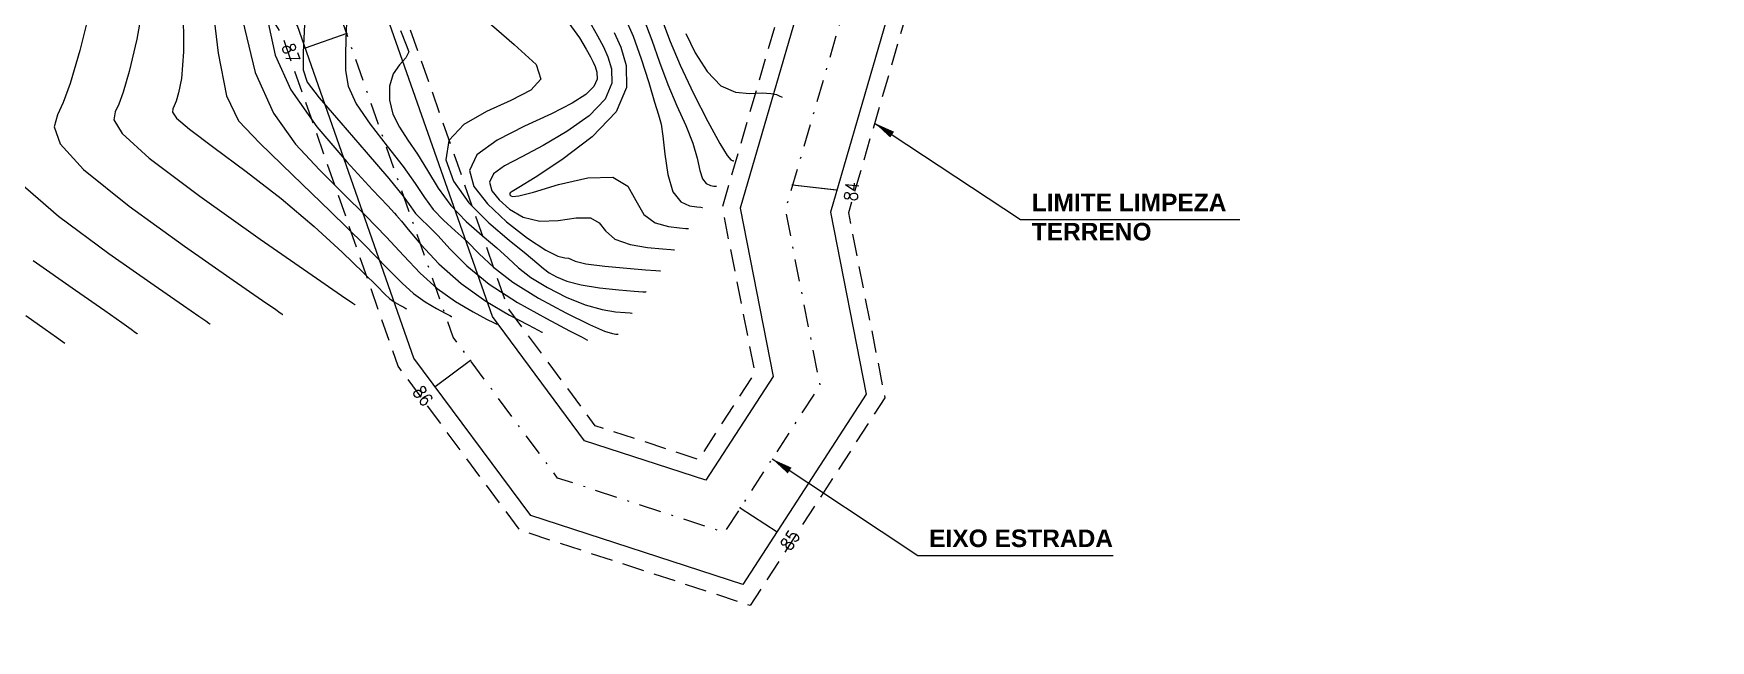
# Model space of a CAD drawing. Header units: millimetres. Extents: x 276147 to 291056, y 9594849 to 9609891.
# Drawn here: x 285388.8 to 285484.4, y 9596519.2 to 9596553.8 of the extents above; entities that cross this region are included whole.
import ezdxf
from ezdxf.enums import TextEntityAlignment as Align

# ---------------------------------------------------------------- set-up
doc = ezdxf.new("R2010")
doc.units = ezdxf.units.MM
doc.header["$LTSCALE"] = 10
for name, pattern in [('CONTINUO', [0]), ('DASHDOTX2', [50.8, 25.4, -12.7, 0, -12.7]), ('HIDDEN', [0.375, 0.25, -0.125])]:
    doc.linetypes.add(name, pattern=pattern)
for name, color, linetype in [('Curvas mestras', 30, 'Continuous'), ('Curvas simples', 9, 'Continuous'), ('TG', 7, 'CONTINUO'), ('Top_malha_coord', 8, 'Continuous')]:
    doc.layers.add(name, color=color, linetype=linetype)
doc.styles.add('r80', font='romans.shx')
doc.styles.add('ROMAND', font='romand', dxfattribs={"height": 0.2})
doc.styles.add('T7', font='arial.ttf')
doc.dimstyles.new('cadnorma_dim1', dxfattribs={"dimscale": 0, "dimtxt": 2, "dimasz": 1.199999999999999, "dimexe": 1, "dimexo": 2.5, "dimgap": 0.6, "dimtad": 1, "dimzin": 4, "dimdsep": 46, "dimtxsty": 'r80', "dimblk": 'ARCHTICK', "dimblk1": 'ARCHTICK', "dimblk2": 'ARCHTICK', "dimcen": -1, "dimdle": 1, "dimclrd": 1, "dimclre": 1, "dimclrt": 2, "dimaunit": 1, "dimazin": 0, "dimtfac": 1, "dimtix": 1, "dimtmove": 2, "dimatfit": 0, "dimfxl": 1, "dimarcsym": 0})

# ---------------------------------------------------------------- blocks, each defined once
blk = doc.blocks.new('_ArchTick')
at = {"color": 0, "linetype": 'ByBlock', "const_width": 0.15}
blk.add_lwpolyline([(-0.5, -0.5), (0.5, 0.5)], dxfattribs=at)

msp = doc.modelspace()

# ---------------------------------------------------------------- linework, layer by layer
at = {"color": 8, "linetype": 'HIDDEN', "ltscale": 0.5, "elevation": 160.1796621240507, "flags": 128}
for points in [[(285514.5423674813, 9596615.613824315), (285491.3816177273, 9596590.17511381), (285440.2013395201, 9596560.563065408), (285435.2440654277, 9596543.533039108), (285437.3206752094, 9596532.992497988), (285429.6424878142, 9596521.156285787), (285416.5228502681, 9596525.443260347), (285409.5890753409, 9596534.790967153), (285402.938467271, 9596553.7684127), (285392.7358420736, 9596569.715053763), (285386.1013089309, 9596574.619989233), (285378.745442926, 9596574.835599607), (285366.7416040006, 9596562.477310063), (285363.4447746233, 9596543.840385824), (285359.5400612731, 9596522.032159943), (285350.1467361635, 9596519.162755683)], [(285505.075725693, 9596615.613824315), (285486.9363830348, 9596595.690398194), (285434.2651386107, 9596565.215701805), (285428.0465517016, 9596543.852610592), (285429.9044100154, 9596534.42241714), (285426.6996257315, 9596529.482122658), (285420.8165741884, 9596531.404469386), (285415.8439260665, 9596538.10830059), (285409.2746785716, 9596556.853584524), (285397.9360373838, 9596574.575811656), (285388.4989057184, 9596581.552718824), (285375.8708726969, 9596581.922863547), (285360.2229853179, 9596565.812923703), (285356.5530647431, 9596545.066920834), (285353.403622156, 9596527.476959884), (285350.1467361628, 9596526.482070167)]]:
    msp.add_lwpolyline(points, dxfattribs=at)
at = {"linetype": 'Continuous'}
for p in [(285406.6509161005, 9596553.757720634, 160.1796621240507), (285406.6509161005, 9596553.757720634, 160.1796621240507), (285432.0632879632, 9596545.128734993, 160.1796621240507), (285432.0632879632, 9596545.128734993, 160.1796621240507), (285413.7053667333, 9596535.116502956, 160.1796621240507), (285413.7053667333, 9596535.116502956, 160.1796621240507), (285429.0806948934, 9596526.721445307, 160.1796621240507), (285429.0806948934, 9596526.721445307, 160.1796621240507)]:
    msp.add_point(p, dxfattribs=at)
at = {"layer": 'Curvas mestras', "linetype": 'CONTINUO'}
for points in [[(285395.126803952, 9596555.914478997, -4.184157773237984), (285394.6956407842, 9596553.445495568, -4.111906971808367), (285394.2487660917, 9596551.588828534, -4.060036471488728), (285393.9038788649, 9596550.417004503, -4.028560246948927), (285393.6537805563, 9596549.740515767, -4.011412846008623), (285393.4600487319, 9596549.30434504, -4.001008916672162), (285393.3789232583, 9596548.845020568, -3.987585852879874), (285393.8453011846, 9596548.065245776, -3.952671641451615), (285395.3887388532, 9596546.659265626, -3.875616944653757), (285398.275772149, 9596544.483000467, -3.746350105644978), (285401.7208341142, 9596542.039064117, -3.597110351689933), (285404.6753333291, 9596539.991742795, -3.47071457377433), (285406.3500094871, 9596538.83634044, -3.39923660093018), (285406.992920742, 9596538.392231928, -3.371778137425735), (285407.1114573598, 9596538.30980888, -3.366697773188661), (285407.1293869731, 9596538.297060575, -3.365920114182245), (285407.1359926705, 9596538.292362994, -3.36563357969544), (285407.1369359151, 9596538.291692765, -3.36559268281826)], [(285420.4262867558, 9596554.55243363, 6.375707125265308), (285420.9501563904, 9596553.622164655, 6.416706924941081), (285421.2889504046, 9596552.995782204, 6.444033577080972), (285421.539230607, 9596552.433775024, 6.467473935600992), (285421.7475986477, 9596551.74405143, 6.494258089023333), (285421.7608035188, 9596550.92418808, 6.521389151198945), (285421.3756360579, 9596550.019183205, 6.543313445672082), (285420.4648444429, 9596549.07896984, 6.555840323769642), (285419.2050152615, 9596548.17324122, 6.560230742299153), (285417.8486934409, 9596547.376625376, 6.559108705990638), (285416.6220906442, 9596546.74042102, 6.555334092091925), (285415.6460894325, 9596546.222594602, 6.552710838357142), (285415.0152361025, 9596545.757783247, 6.555278694871503), (285414.7941900662, 9596545.29009422, 6.566167149142983), (285414.9280552117, 9596544.80152032, 6.584864314968853), (285415.3320455568, 9596544.283529498, 6.609947820109937), (285415.9336236695, 9596543.749836244, 6.63951217013846), (285416.7092273673, 9596543.303155273, 6.669718542750615), (285417.6475450243, 9596543.068450844, 6.696244935886625), (285418.7085154723, 9596543.110669557, 6.716158952130627), (285419.7370893685, 9596543.25468931, 6.732086748790152), (285420.5494708237, 9596543.265370332, 6.748044148294411), (285421.0389101333, 9596542.977985863, 6.767286211051668), (285421.4068243185, 9596542.509458207, 6.790024686462402), (285421.9316785783, 9596542.047120692, 6.815710667320218), (285422.7963497269, 9596541.73830452, 6.843187269204918), (285423.801373048, 9596541.570339434, 6.868865711355737), (285424.6516974366, 9596541.490552047, 6.888549308557685), (285425.1264328631, 9596541.453074817, 6.899307034767388), (285425.3013355991, 9596541.439267468, 6.903270410173262), (285425.3263219891, 9596541.437294556, 6.90383662641716)], [(285404.2451378468, 9596554.281850468, 1.056069729008868), (285404.1687352076, 9596552.676369142, 1.107145858786225), (285404.1625245502, 9596551.694622848, 1.139191902507718), (285404.3988172796, 9596550.99474978, 1.166869191194109), (285405.0799495862, 9596550.097049313, 1.209958582741364), (285406.3060306535, 9596548.67263696, 1.281246798610936), (285407.7682696476, 9596546.995897768, 1.365544014468014), (285409.0556457367, 9596545.492036913, 1.440666078622143), (285409.8616172459, 9596544.484040696, 1.489875706527072), (285410.2975431618, 9596543.886034977, 1.518222270507521), (285410.5792546328, 9596543.509928733, 1.536201803919084), (285410.8922764496, 9596543.182851724, 1.553203215505618), (285411.3008939913, 9596542.7928238, 1.574186405897762), (285411.839082269, 9596542.243081564, 1.603004201696876), (285412.5484758774, 9596541.466855768, 1.642680311374988), (285413.5013476829, 9596540.517331632, 1.692922690508112), (285414.7776301301, 9596539.477687504, 1.752610209255635), (285416.3832001798, 9596538.43739073, 1.818929095435578), (285418.0277038505, 9596537.51106271, 1.882294891900073), (285419.3467346905, 9596536.81961984, 1.931430363012168), (285420.074944109, 9596536.444055485, 1.958354951846104), (285420.3432320003, 9596536.305689823, 1.968274536400258), (285420.3815581268, 9596536.285923015, 1.969691614769089)], [(285425.9762875301, 9596553.7660067, 11.51657633812601), (285426.5119892305, 9596552.66908285, 11.56327474097224), (285427.1858689548, 9596551.595116692, 11.61199457411157), (285427.9657439651, 9596550.786592783, 11.65414387054943), (285428.8084394196, 9596550.411857717, 11.68333942906201), (285429.6268010952, 9596550.34271932, 11.70203246482151), (285430.3226806703, 9596550.376849473, 11.71488285318219), (285430.8215284287, 9596550.353556165, 11.72565980893296), (285431.1431810979, 9596550.278697977, 11.73456954778839), (285431.331073006, 9596550.199767588, 11.74092767041611), (285431.4264167892, 9596550.153931953, 11.74434354345749), (285431.4615442876, 9596550.137044977, 11.74560204512409), (285431.4665626451, 9596550.134632837, 11.74578182460709)]]:
    msp.add_polyline3d(points, dxfattribs=at)
at = {"layer": 'Curvas simples', "linetype": 'CONTINUO'}
for points in [[(285398.8444099783, 9596556.613227677, -2.130953109907295), (285399.3229612936, 9596552.635611167, -1.99100488455997), (285399.7947226474, 9596550.205191817, -1.901892856371432), (285400.4871895276, 9596548.795352813, -1.841793739670265), (285401.6908406418, 9596547.51791364, -1.775771917801193), (285403.5618274466, 9596545.711800104, -1.679030219351716), (285405.7190043554, 9596543.624349197, -1.567324553700473), (285407.6468975318, 9596541.730005216, -1.466549328728888), (285408.9618616903, 9596540.391524708, -1.396292799993261), (285409.807549756, 9596539.524915297, -1.350919003857143), (285410.4594422072, 9596538.934497837, -1.318485876978684), (285411.1283194176, 9596538.460079908, -1.289512978485163), (285411.766169362, 9596538.083424876, -1.264366487649112), (285412.2602809044, 9596537.821779812, -1.245874087584979), (285412.5309764103, 9596537.682171777, -1.235865462248057), (285412.630707229, 9596537.630737755, -1.232178073227714), (285412.6449542022, 9596537.623389756, -1.231651299775421)], [(285392.1588581847, 9596555.693814564, -5.237242248982965), (285391.4360764427, 9596552.796218753, -5.156800134308014), (285390.8836765797, 9596550.919325732, -5.106385119285278), (285390.4830979067, 9596549.835804077, -5.078920390250004), (285390.1727999361, 9596549.137196247, -5.062256594389053), (285389.9832012924, 9596548.44264056, -5.04330271502522), (285390.3125650108, 9596547.48164464, -5.005200458250783), (285391.651111231, 9596546.011308944, -4.930149807969883), (285394.2503856486, 9596543.921696752, -4.809498839746538), (285397.4072391503, 9596541.634710593, -4.671187541531708), (285400.1798461746, 9596539.705213813, -4.552303967732313), (285401.8518869356, 9596538.548560547, -4.480837905980023), (285402.6090537401, 9596538.022061164, -4.448386068889249), (285402.8625446707, 9596537.843516808, -4.437446902066311), (285402.9601608953, 9596537.774107944, -4.433212945030845), (285402.9961249253, 9596537.748536203, -4.431653061267297), (285403.0012623591, 9596537.744883526, -4.431430240420468)], [(285397.3275256958, 9596555.334096653, -3.120224834969576), (285397.3549455372, 9596552.713992804, -3.033816585808835), (285397.2324223821, 9596551.197175583, -2.986571682119119), (285397.0614557434, 9596550.381439317, -2.963272841440357), (285396.9240821519, 9596549.914684273, -2.950735387301847), (285396.8244642085, 9596549.645228464, -2.943905314398306), (285396.7472975306, 9596549.47149483, -2.93976127155156), (285396.7211681176, 9596549.28427469, -2.934150790646981), (285396.9502214836, 9596548.943829834, -2.918396877209033), (285397.6824935253, 9596548.302791422, -2.882691452887684), (285399.0746441433, 9596547.260302227, -2.820584815661732), (285400.9178282884, 9596545.901567472, -2.739061311844579), (285402.9118259252, 9596544.358307993, -2.648463774905849), (285404.7866737631, 9596542.769003188, -2.558749148182414), (285406.3934395137, 9596541.299174787, -2.478330995156738), (285407.6134466368, 9596540.121104088, -2.415237041798263), (285408.3778598118, 9596539.35453474, -2.374772923209548), (285408.817204555, 9596538.909042824, -2.351355435934692), (285409.1118486053, 9596538.641667796, -2.336679298165563), (285409.40389298, 9596538.434527973, -2.324029184496339), (285409.6823908414, 9596538.270072097, -2.313049702581793), (285409.898129642, 9596538.155832807, -2.304975560251932), (285410.0163215117, 9596538.094877867, -2.300605602064479), (285410.0598653038, 9596538.072419737, -2.298995594694588), (285410.0660855612, 9596538.069212005, -2.298765618088964)], [(285400.7202840057, 9596554.552803237, -1.025041725919891), (285401.438745179, 9596551.55006723, -0.9122233803759628), (285402.4718265804, 9596549.21989569, -0.8151286562465428), (285403.7298501972, 9596547.450654846, -0.7318995998034552), (285405.0914168633, 9596545.993602397, -0.6568221237653235), (285406.4466043678, 9596544.643311653, -0.5853711603817829), (285407.7313963478, 9596543.367625283, -0.517777988072794), (285408.8932564026, 9596542.177704558, -0.4554629427407236), (285409.9052434161, 9596541.084455898, -0.3993242198744156), (285410.8428184372, 9596540.097780287, -0.348171490445111), (285411.8070368083, 9596539.227327872, -0.3002924357683696), (285412.8527458569, 9596538.48563284, -0.2549968051866926), (285413.8499478805, 9596537.89677665, -0.2156832398873121), (285414.6224321651, 9596537.487725824, -0.186772582321737), (285415.0456323104, 9596537.269466676, -0.1711253352373205), (285415.2015481522, 9596537.189054782, -0.1653605392461941), (285415.223821844, 9596537.17756751, -0.1645370016017296)], [(285414.4617375597, 9596554.639690608, 4.251641752521663), (285416.1889090731, 9596553.136002088, 4.335586438220616), (285417.446439154, 9596552.00090942, 4.398025270176277), (285417.7180729884, 9596551.170633638, 4.430685130562324), (285417.1379682969, 9596550.529909, 4.440036172952659), (285416.0028891731, 9596549.950593568, 4.436234581374719), (285414.6179550162, 9596549.317797288, 4.429170011458608), (285413.3217213988, 9596548.569617668, 4.427666960316401), (285412.4611011891, 9596547.657400096, 4.44028356773515), (285412.2961513896, 9596546.55719864, 4.473024789974716), (285412.7395095197, 9596545.343896018, 4.521683127535197), (285413.6169572375, 9596544.117085623, 4.579497831673052), (285414.745565506, 9596542.97104031, 4.63970764706346), (285415.9075625123, 9596541.978751816, 4.69554925724833), (285416.8764647637, 9596541.207897345, 4.740258622306555), (285417.4934164831, 9596540.697596775, 4.769365023679256), (285417.8700758075, 9596540.3727607, 4.787570435062207), (285418.185726601, 9596540.12974639, 4.801869980382889), (285418.599146978, 9596539.886365084, 4.818144137246691), (285419.1870930372, 9596539.646232953, 4.837815177717403), (285420.005811133, 9596539.434421152, 4.861190614031784), (285421.0606138325, 9596539.270878099, 4.887723401279344), (285422.1530545708, 9596539.155063355, 4.913447716247447), (285423.0337489984, 9596539.081313746, 4.933543097783967), (285423.5204968064, 9596539.042888846, 4.944573009593569), (285423.699824841, 9596539.028732253, 4.948636660850297), (285423.7254429874, 9596539.02670931, 4.949217198274254)], [(285422.4955657269, 9596554.678881057, 8.414577626713708), (285422.969165711, 9596553.621254517, 8.458741697747882), (285423.4351986945, 9596552.319992788, 8.510737520965902), (285423.8606270128, 9596550.973903187, 8.563387221689027), (285424.2015203063, 9596549.853289144, 8.606951423370901), (285424.4284910054, 9596549.130787816, 8.635183088048052), (285424.5703107249, 9596548.588382307, 8.655803931618266), (285424.6702938711, 9596547.910390465, 8.680027975965912), (285424.7748497199, 9596546.886148848, 8.715690023647312), (285424.9427910126, 9596545.725065865, 8.757108580760814), (285425.2360273502, 9596544.741564628, 8.795223105207242), (285425.6835757729, 9596544.17129358, 8.822894140819244), (285426.1828920494, 9596543.934792347, 8.840667083600694), (285426.598536389, 9596543.873825893, 8.851008355358772), (285426.8298184415, 9596543.855567237, 8.856249329666298), (285426.9150266722, 9596543.848840736, 8.858180183774946), (285426.927199991, 9596543.847879805, 8.858456034478422)], [(285423.5814791718, 9596554.57279058, 9.440590363552017), (285424.0413895362, 9596553.390522588, 9.488563993978005), (285424.4810369292, 9596552.130812982, 9.538668548022088), (285424.9476315603, 9596550.862816548, 9.58958557955657), (285425.4659960601, 9596549.64881834, 9.639772357102174), (285425.9713877435, 9596548.523625487, 9.686788672671806), (285426.3766763462, 9596547.515175402, 9.727970032868596), (285426.6245782236, 9596546.651658228, 9.761242790820233), (285426.7772152182, 9596545.962279044, 9.786896936627727), (285426.9265567933, 9596545.476496663, 9.805813294984091), (285427.1385539398, 9596545.206367904, 9.818920650318887), (285427.3750717563, 9596545.09434153, 9.827339386949006), (285427.5719568637, 9596545.065462315, 9.832237915226415), (285427.6815107321, 9596545.056813952, 9.83472045066037), (285427.7218732101, 9596545.053627873, 9.835635074330183), (285427.7276389918, 9596545.053172432, 9.83576573842174)], [(285424.6460196467, 9596554.464028422, 10.46626161630001), (285425.0889600111, 9596553.311537027, 10.51291885265118), (285425.651601129, 9596551.952719804, 10.56873997560205), (285426.4099534853, 9596550.347231628, 10.63657285119143), (285427.2281308724, 9596548.749870654, 10.70534031038141), (285427.9172681556, 9596547.489219567, 10.76048387101355), (285428.3365250179, 9596546.801638672, 10.79143110427276), (285428.5371603761, 9596546.554584667, 10.80355425415064), (285428.6184569639, 9596546.523291856, 10.80621159784232), (285428.6638059412, 9596546.521173827, 10.80719131950491), (285428.6930471854, 9596546.514369354, 10.80800127084103), (285428.7101289947, 9596546.507193504, 10.80857930842057), (285428.7187965194, 9596546.503026173, 10.80888985543015), (285428.7219892931, 9596546.501491627, 10.80900423109733), (285428.7224456885, 9596546.501271978, 10.80902059024402)], [(285402.1715499007, 9596554.367800353, 0.0108908130528107), (285402.5687681647, 9596552.521320347, 0.0793714637143239), (285403.46209089, 9596550.562203364, 0.1615016934551932), (285404.9435119867, 9596548.451654624, 0.2603994103005789), (285406.6540998165, 9596546.442311982, 0.3605809146861247), (285408.1221916161, 9596544.859677704, 0.4419119058034085), (285408.9923718572, 9596543.935347982, 0.4896687767209187), (285409.3742120028, 9596543.525319703, 0.5107698378010355), (285409.493526763, 9596543.391688697, 0.5175438489854969), (285409.540691823, 9596543.334148217, 0.5203761569314338), (285409.5643077603, 9596543.302774312, 0.5218783006744161), (285409.5775321375, 9596543.285244463, 0.5227181944969744), (285409.6110606797, 9596543.246849662, 0.5246493866175115), (285409.7657398051, 9596543.063354893, 0.5337672662312798), (285410.1599541037, 9596542.588142645, 0.5572527256767899), (285410.8825840484, 9596541.732340112, 0.5998021753362082), (285411.9044806389, 9596540.638047367, 0.6561740322827064), (285413.1669937521, 9596539.505106186, 0.7186423898997419), (285414.580835139, 9596538.506726008, 0.7797390360824465), (285415.9341840067, 9596537.709571958, 0.8330274285140149), (285416.9845834277, 9596537.15367283, 0.8723288903452157), (285417.5602882085, 9596536.856760582, 0.8936148246607444), (285417.7723900751, 9596536.747371802, 0.9014570148751772), (285417.8026904853, 9596536.731745264, 0.9025773165953977)], [(285406.6446784588, 9596554.379796987, 2.101765605129457), (285406.6059733734, 9596553.453694552, 2.131335983259759), (285406.5749419527, 9596552.536233613, 2.160777227170456), (285406.5815971222, 9596551.66374636, 2.189501238960929), (285406.738917657, 9596550.769657634, 2.221957500183179), (285407.1806230373, 9596549.761662148, 2.263854978754806), (285407.9783306927, 9596548.586609028, 2.318372987184829), (285408.9552568363, 9596547.347959887, 2.378572521647129), (285409.8725176237, 9596546.18832776, 2.434985061033785), (285410.5543218304, 9596545.217916993, 2.480470574027549), (285411.0772497086, 9596544.417293368, 2.517203138183958), (285411.5809771284, 9596543.734613001, 2.549685413224779), (285412.1734932217, 9596543.118854785, 2.581757031762663), (285412.8360481763, 9596542.522292703, 2.614605545564245), (285413.5182094348, 9596541.898020493, 2.648755657635319), (285414.2043328094, 9596541.206545517, 2.685187461992882), (285415.017938565, 9596540.438017597, 2.726703231779083), (285416.1173383303, 9596539.58999718, 2.776560789704944), (285417.5783427163, 9596538.683350815, 2.835598153094451), (285419.1467502492, 9596537.832160462, 2.894974251310031), (285420.4858624376, 9596537.173814194, 2.94342828888648), (285421.3416647369, 9596536.804840047, 2.972698170083731), (285421.7908873949, 9596536.65832988, 2.986516649285022), (285421.9929466036, 9596536.626514543, 2.991615253649342), (285422.0855669841, 9596536.619202906, 2.993714070445548), (285422.1196898609, 9596536.616509045, 2.994487313644185), (285422.1245649858, 9596536.616124062, 2.9945977902712)], [(285409.7089900598, 9596553.93486004, 3.178595491484429), (285410.0353011217, 9596553.110216428, 3.212168359695624), (285410.1883234466, 9596552.712767698, 3.228264010310795), (285410.0186949964, 9596552.38020716, 3.235756592100642), (285409.6540115238, 9596551.985598322, 3.241366973644744), (285409.2911074853, 9596551.460849993, 3.251277598526485), (285409.093497074, 9596550.765280304, 3.270103880818623), (285409.0914044364, 9596549.967846666, 3.296192871031506), (285409.2817324561, 9596549.164915822, 3.3263245699668), (285409.6507586876, 9596548.423142223, 3.358039328220456), (285410.1422613947, 9596547.690342152, 3.391918575539875), (285410.6893905101, 9596546.884618608, 3.429304063585277), (285411.2470264147, 9596545.951793293, 3.471065441644441), (285411.8569572552, 9596544.948551755, 3.516184025883831), (285412.5826996242, 9596543.959297268, 3.563169022646889), (285413.4547089942, 9596543.054857852, 3.610310827938064), (285414.3712033597, 9596542.25176061, 3.655024738083284), (285415.1973365983, 9596541.55295842, 3.694507146286468), (285415.8488746463, 9596540.952071147, 3.727276242894277), (285416.444007685, 9596540.405388648, 3.757136859846923), (285417.1515329652, 9596539.859871784, 3.789215395084738), (285418.0887443473, 9596539.284857953, 3.826871135071542), (285419.1669211435, 9596538.739196707, 3.866394704472895), (285420.2458372838, 9596538.304117173, 3.90230947788541), (285421.2011387847, 9596538.037859073, 3.930210775611612), (285421.9719709831, 9596537.90669662, 3.949982182795338), (285422.5133483019, 9596537.853914645, 3.962579169459331), (285422.8030318963, 9596537.831046376, 3.969143523575894), (285422.9097578507, 9596537.822620643, 3.971561997288063), (285422.9250039866, 9596537.821416683, 3.971907494272727)], [(285419.318520457, 9596554.348704256, 5.359408168969366), (285419.9108355479, 9596553.523308333, 5.398345342927768), (285420.2933446658, 9596552.866487723, 5.427546937749411), (285420.5385597283, 9596552.43104246, 5.446738330039351), (285420.6971436302, 9596552.13784272, 5.459529500079497), (285420.8142962568, 9596551.874775466, 5.470501588689785), (285420.9118300628, 9596551.55192608, 5.483038849986314), (285420.9180117478, 9596551.16816064, 5.495738497269031), (285420.7377205729, 9596550.744540632, 5.506000955563195), (285420.2828106534, 9596550.292822812, 5.51167156591282), (285419.4930285043, 9596549.787536973, 5.512375455032724), (285418.3150964948, 9596549.193908148, 5.508182686261987), (285416.7752785874, 9596548.488500744, 5.500388429066788), (285415.2180191237, 9596547.693236627, 5.495188560369115), (285414.0673070478, 9596546.841381984, 5.500003960481536), (285413.6497755311, 9596545.957967933, 5.520571085773098), (285413.9026316977, 9596545.035107126, 5.555887917380005), (285414.6657259022, 9596544.05667913, 5.603267927395335), (285415.7635095122, 9596543.035624832, 5.658763167538836), (285416.9588379297, 9596542.101122504, 5.71338027136835), (285417.9991665718, 9596541.411411747, 5.756864432044949), (285418.691905573, 9596541.071562884, 5.781906646359402), (285419.0842729872, 9596540.973985072, 5.792980379690106), (285419.2834425872, 9596540.957918176, 5.797504920602933), (285419.4147260422, 9596540.894055808, 5.802232946999992), (285419.6759866209, 9596540.778911548, 5.811250529109657), (285420.2832284814, 9596540.64044972, 5.827977284821372), (285421.3538398086, 9596540.504195552, 5.853933182111633), (285422.6107508722, 9596540.38591092, 5.883039940704747), (285423.6782769598, 9596540.298914628, 5.907319781519162), (285424.2747405731, 9596540.251828102, 5.920835913889732), (285424.4944900617, 9596540.234480327, 5.925815539757878), (285424.5258819885, 9596540.232001936, 5.926526902275782)], [(285421.8934249795, 9596553.830335906, 7.429558268023811), (285422.2641649598, 9596552.99277558, 7.464446249857701), (285422.583366233, 9596551.936176782, 7.505477307978707), (285422.603596292, 9596550.68021652, 7.547039792614214), (285422.0135525405, 9596549.29382478, 7.580625988691735), (285420.6468792323, 9596547.865116868, 7.600009101824526), (285418.917001016, 9596546.558944467, 7.608086042196647), (285417.3822893857, 9596545.559341604, 7.610034738408557), (285416.4689037006, 9596544.992341287, 7.61027977531512), (285416.0741597417, 9596544.751952577, 7.610233116519793), (285415.9631651598, 9596544.674185507, 7.610553396665182), (285415.938604601, 9596544.622220503, 7.611763212629284), (285415.9534787285, 9596544.567934513, 7.613840679961412), (285415.9983662111, 9596544.510379868, 7.616627733022597), (285416.1037368277, 9596544.464047655, 7.620261152656439), (285416.4596178041, 9596544.505188037, 7.626056834330938), (285417.2959234794, 9596544.72549094, 7.635625407073803), (285418.725125372, 9596545.149776233, 7.650411257843643), (285420.3899047473, 9596545.535392547, 7.671193130579468), (285421.8155000601, 9596545.572822487, 7.698583396125741), (285422.663093227, 9596545.061916918, 7.732339422483619), (285423.1376620182, 9596544.24000587, 7.768798811102442), (285423.5801286756, 9596543.453791672, 7.803444049760856), (285424.2388596456, 9596542.972413497, 7.832441356298204), (285424.9919942238, 9596542.754767943, 7.854691461925085), (285425.6251169117, 9596542.68218847, 7.869778848343684), (285425.9781251536, 9596542.654321527, 7.877778155819668), (285426.1081811371, 9596542.6440546, 7.880725280646857), (285426.1267609902, 9596542.64258718, 7.881146330418688)], [(285387.9134826116, 9596545.363353262, -5.984682724196772), (285390.2249991505, 9596543.36039404, -5.872647606502596), (285393.0936441862, 9596541.23035707, -5.745264731198857), (285395.6843600222, 9596539.418685824, -5.633893374204943), (285397.3537643841, 9596538.26078066, -5.562439210971661), (285398.2251867382, 9596537.651890397, -5.524994000119932), (285398.6136309821, 9596537.37722474, -5.508196050967399), (285398.7909348197, 9596537.251156308, -5.500505808417529), (285398.8562571821, 9596537.204710413, -5.497672575435443), (285398.8655888052, 9596537.198075283, -5.497267830677174)], [(285388.7800502242, 9596540.826004544, -6.819341933555277), (285391.1888738675, 9596539.13215684, -6.715482748081285), (285392.8556418326, 9596537.973000772, -6.644040516021504), (285393.8413187387, 9596537.281720635, -6.601601984377793), (285394.3647172956, 9596536.91093367, -6.578945232697606), (285394.6217077445, 9596536.728204677, -6.567798692060478), (285394.7163894363, 9596536.660883622, -6.563692056890887), (285394.7299152489, 9596536.651266048, -6.563105388279383)], [(285388.3575202809, 9596537.685220877, -7.725641800931497), (285389.4574517366, 9596536.911549868, -7.678209915783099), (285390.1158046071, 9596536.444641603, -7.649694361633464), (285390.4524816694, 9596536.205253044, -7.635091555621783), (285390.5765206912, 9596536.11705684, -7.629711558602593), (285390.5942406929, 9596536.104456807, -7.628942965963232)]]:
    msp.add_polyline3d(points, dxfattribs=at)
at = {"layer": 'TG', "color": 3, "linetype": 'Continuous'}
for p, q in [((285406.6509161005, 9596553.757720634, 160.1796621240507), (285404.291599975, 9596552.930902988, 160.1796621240507)), ((285406.6509161005, 9596553.757720634, 160.1796621240507), (285404.2915999734, 9596552.930902988, 160.1796621240507)), ((285432.0632879632, 9596545.128734993, 160.1796621240507), (285434.5867990733, 9596544.853038987, 160.1796621240507)), ((285432.0632879632, 9596545.128734993, 160.1796621240507), (285434.5485004925, 9596544.85722314, 160.1796621240507)), ((285413.7053667333, 9596535.116502956, 160.1796621240507), (285411.6974551124, 9596533.627110152, 160.1796621240507)), ((285413.7053667335, 9596535.116502956, 160.1796621240507), (285411.6974551131, 9596533.627110152, 160.1796621240507)), ((285429.0806948934, 9596526.721445307, 160.1796621240507), (285431.1780459816, 9596525.360887183, 160.1796621240507)), ((285429.0806948934, 9596526.721445307, 160.1796621240507), (285431.178045983, 9596525.360887183, 160.1796621240507))]:
    msp.add_line(p, q, dxfattribs=at)
at = {"layer": 'TG', "color": 8, "linetype": 'CONTINUO', "elevation": 160.1796621240507}
for points in [[(285513.8029289181, 9596616.287048358), (285490.7465841998, 9596590.96301158), (285439.3533108188, 9596561.22772775), (285434.2158491811, 9596543.578692177), (285436.2612087531, 9596533.196772154), (285429.2220789453, 9596522.345691055), (285417.1362393996, 9596526.294861639), (285410.4826254445, 9596535.264871929), (285403.843640314, 9596554.209151533), (285393.4787271179, 9596570.40944775), (285386.4438227576, 9596575.610379174), (285378.334790036, 9596575.848065885), (285365.8103727602, 9596562.953826297), (285362.4602446404, 9596544.015605113), (285358.6634271135, 9596522.809988506), (285349.8545901146, 9596520.1191294)], [(285505.8151642562, 9596614.940600272), (285487.5714165624, 9596594.902500425), (285435.1131673121, 9596564.551039463), (285429.0747679482, 9596543.806957522), (285430.9638764716, 9596534.218142973), (285427.1200346003, 9596528.29271739), (285420.2031850567, 9596530.552868094), (285414.9503759628, 9596537.634395815), (285408.3695055287, 9596556.412845692), (285397.1931523395, 9596573.881417671), (285388.1563918915, 9596580.562328883), (285376.2815255867, 9596580.910397269), (285361.1542165583, 9596565.33640747), (285357.5375947259, 9596544.891701546), (285354.2802563157, 9596526.699131321), (285350.4388822124, 9596525.52569645)]]:
    msp.add_lwpolyline(points, dxfattribs=at)
at = {"layer": 'TG', "color": 1, "linetype": 'DASHDOTX2', "ltscale": 0.005, "elevation": 160.1796621240507, "flags": 128}
msp.add_lwpolyline([(285509.8090465874, 9596615.613824315), (285489.1590003809, 9596592.932756), (285437.2332390654, 9596562.889383607), (285431.6453085644, 9596543.69282485), (285433.6125426125, 9596533.707457567), (285428.1710567731, 9596525.31920422), (285418.6697122283, 9596528.423864868), (285412.7165007038, 9596536.44963387), (285406.1065729214, 9596555.310998607), (285395.3359397287, 9596572.145432713), (285387.3001073245, 9596578.086354027), (285377.3081578114, 9596578.379231578), (285363.4822946594, 9596564.145116884), (285359.998919683, 9596544.453653328), (285356.4718417146, 9596524.754559912), (285350.1467361631, 9596522.822412923)], dxfattribs=at)

# ---------------------------------------------------------------- texts
at = {"layer": 'TG', "color": 5, "extrusion": (-0.0204317071587443, 0.0583016780354501, 0.998089905610126), "style": 'ROMAND', "width": 0.8324324292488025}
msp.add_text('87', height=0.7500000000000002, rotation=89.98057453892217, dxfattribs=at).set_placement((-3443182.049686663, -8945002.051180966, 553823.7160236915), (-3443182.049313721, -8945000.951181034, 553823.7160236915), align=Align.FIT)
at = {"layer": 'TG', "color": 5, "extrusion": (-0.0067094003531753, -0.0614127370019508, 0.998089905610126), "style": 'ROMAND', "width": 0.8105263154348943}
msp.add_text('84', height=0.75, rotation=89.98057447228689, dxfattribs=at).set_placement((-758482.8018430813, 9552509.20167617, -591105.306400736), (-758482.8014701379, 9552510.301676106, -591105.306400736), align=Align.FIT)
at = {"layer": 'TG', "color": 5, "extrusion": (-0.0368047752152924, 0.0496180293897467, 0.998089905610126), "style": 'ROMAND', "width": 0.8324324306596856}
msp.add_text('86', height=0.7500000000000004, rotation=89.98057427215079, dxfattribs=at).set_placement((-5946434.582863541, -7523153.708753259, 465816.4478848442), (-5946434.582490594, -7523152.608753324, 465816.4478848442), align=Align.FIT)
at = {"layer": 'TG', "color": 5, "extrusion": (-0.0336211078045592, -0.0518281914517975, 0.998089905610126), "style": 'ROMAND', "width": 0.8324324313630369}
msp.add_text('85', height=0.75, rotation=89.98057456322644, dxfattribs=at).set_placement((-4983191.217576988, 8190586.076180298, -506807.1923801077), (-4983191.217204046, 8190587.176180233, -506807.1923801077), align=Align.FIT)
at = {"layer": 'Top_malha_coord', "color": 7, "char_height": 1, "attachment_point": 1, "style": 'T7'}
for s, insert in [('{\\fArial|b1|i0|c0|p34;LIMITE LIMPEZA\\PTERRENO}', (285445.6910464342, 9596544.635067038, 160.1796621240507)), ('{\\fArial|b1|i0|c0|p34;EIXO ESTRADA}', (285439.8461474745, 9596525.487624796, 160.1796621240507))]:
    msp.add_mtext_dynamic_manual_height_columns(s, width=16.67673822349752, gutter_width=12.5, heights=[0], dxfattribs=dict(at, insert=insert))

# ---------------------------------------------------------------- leaders
at = {"linetype": 'CONTINUO'}
for points in [[(285436.7366986518, 9596548.66077314, 160.1796621240507), (285445.0494000575, 9596543.16315845, 160.1796621240507), (285457.5510609833, 9596543.16315845, 160.1796621240507)], [(285430.8917996921, 9596529.513330895, 160.1796621240507), (285439.2045010978, 9596524.015716208, 160.1796621240507), (285450.3406451694, 9596524.015716208, 160.1796621240507)]]:
    msp.add_leader(points, dimstyle='cadnorma_dim1', override={"dimscale": 1, "dimgap": 0.6, "dimtad": 0, "dimzin": 1, "dimclrd": 256}, dxfattribs=at)

doc.saveas('drawing.dxf')
